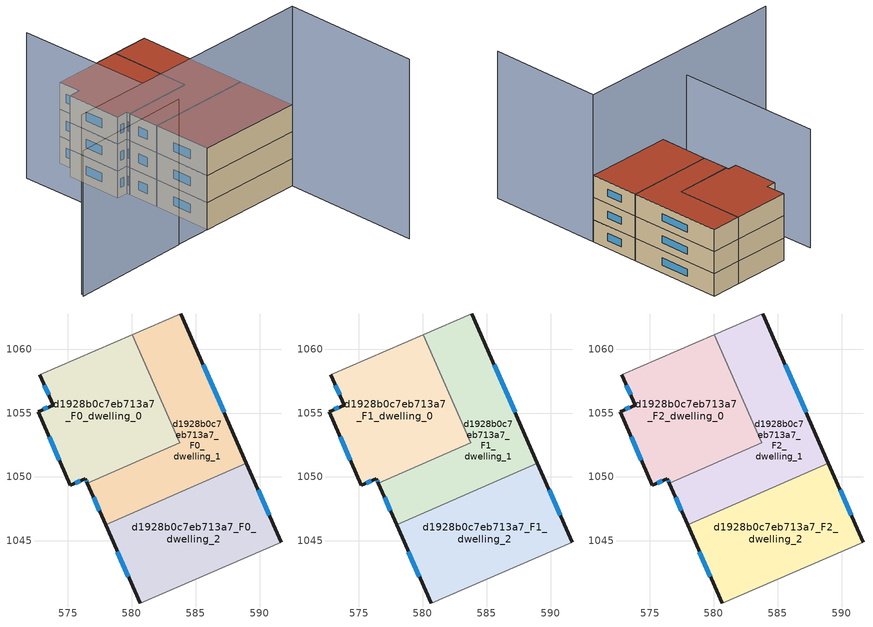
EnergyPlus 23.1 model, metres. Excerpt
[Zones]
d1928b0c7eb713a7_F0_dwelling_0
 floor ground (EU_floor_Construction): 580.03,1061.12 583.74,1052.68 576.53,1049.51 576.38,1049.86 575.2,1049.34 572.67,1055.11 573.85,1055.63 572.81,1058 z0
 wall outside (EU_wall_Construction): 572.81,1058 573.85,1055.63 572.67,1055.11 575.2,1049.34 576.38,1049.86 576.53,1049.51 z0:3
 wall adiabatic (EU_wall_Construction): 580.03,1061.12 572.81,1058 z0:3
 wall to d1928b0c7eb713a7_F0_dwelling_1 (EU_wall_Construction): 576.53,1049.51 583.74,1052.68 580.03,1061.12 z0:3
 window (EU_Window_Construction): 573.53,1053.15 574.34,1051.3 / 573.45,1055.45 573.07,1055.28 / 573.16,1057.19 573.49,1056.43 / 576.43,1049.74 576.48,1049.63 / 575.6,1049.52 575.98,1049.69 z1.02:1.98
d1928b0c7eb713a7_F0_dwelling_1
 floor ground (EU_floor_Construction): 583.83,1062.77 588.96,1051.09 577.96,1046.26 576.53,1049.51 583.74,1052.68 580.03,1061.12 z0
 wall outside (EU_wall_Construction): 588.96,1051.09 583.83,1062.77 / 576.53,1049.51 577.96,1046.26 z0:3
 wall adiabatic (EU_wall_Construction): 583.83,1062.77 580.03,1061.12 z0:3
 wall to d1928b0c7eb713a7_F0_dwelling_2 (EU_wall_Construction): 577.96,1046.26 588.96,1051.09 z0:3
 window (EU_Window_Construction): 587.22,1055.06 585.58,1058.79 / 577.02,1048.41 577.47,1047.37 z1.02:1.98
d1928b0c7eb713a7_F0_dwelling_2
 floor ground (EU_floor_Construction): 588.96,1051.09 591.67,1044.9 580.65,1040.12 577.96,1046.26 z0
 wall outside (EU_wall_Construction): 591.67,1044.9 588.96,1051.09 / 577.96,1046.26 580.65,1040.12 z0:3
 wall adiabatic (EU_wall_Construction): 580.65,1040.12 591.67,1044.9 z0:3
 window (EU_Window_Construction): 590.75,1047 589.88,1048.98 / 578.87,1044.17 579.73,1042.21 z1.02:1.98
d1928b0c7eb713a7_F1_dwelling_0
 floor to d1928b0c7eb713a7_F0_dwelling_0 (EU_floor_Construction): 580.03,1061.12 583.74,1052.68 576.53,1049.51 576.38,1049.86 575.2,1049.34 572.67,1055.11 573.85,1055.63 572.81,1058 z3
 wall outside (EU_wall_Construction): 572.81,1058 573.85,1055.63 572.67,1055.11 575.2,1049.34 576.38,1049.86 576.53,1049.51 z3:6
 wall adiabatic (EU_wall_Construction): 580.03,1061.12 572.81,1058 z3:6
 wall to d1928b0c7eb713a7_F1_dwelling_1 (EU_wall_Construction): 576.53,1049.51 583.74,1052.68 580.03,1061.12 z3:6
 window (EU_Window_Construction): 573.53,1053.15 574.34,1051.3 / 573.45,1055.45 573.07,1055.28 / 573.16,1057.19 573.49,1056.43 / 576.43,1049.74 576.48,1049.63 / 575.6,1049.52 575.98,1049.69 z4.02:4.98
d1928b0c7eb713a7_F1_dwelling_1
 floor to d1928b0c7eb713a7_F0_dwelling_1 (EU_floor_Construction): 583.83,1062.77 588.96,1051.09 577.96,1046.26 576.53,1049.51 583.74,1052.68 580.03,1061.12 z3
 wall outside (EU_wall_Construction): 588.96,1051.09 583.83,1062.77 / 576.53,1049.51 577.96,1046.26 z3:6
 wall adiabatic (EU_wall_Construction): 583.83,1062.77 580.03,1061.12 z3:6
 wall to d1928b0c7eb713a7_F1_dwelling_2 (EU_wall_Construction): 577.96,1046.26 588.96,1051.09 z3:6
 window (EU_Window_Construction): 587.22,1055.06 585.58,1058.79 / 577.02,1048.41 577.47,1047.37 z4.02:4.98
d1928b0c7eb713a7_F1_dwelling_2
 floor to d1928b0c7eb713a7_F0_dwelling_2 (EU_floor_Construction): 588.96,1051.09 591.67,1044.9 580.65,1040.12 577.96,1046.26 z3
 wall outside (EU_wall_Construction): 591.67,1044.9 588.96,1051.09 / 577.96,1046.26 580.65,1040.12 z3:6
 wall adiabatic (EU_wall_Construction): 580.65,1040.12 591.67,1044.9 z3:6
 window (EU_Window_Construction): 590.75,1047 589.88,1048.98 / 578.87,1044.17 579.73,1042.21 z4.02:4.98
d1928b0c7eb713a7_F2_dwelling_0
 floor to d1928b0c7eb713a7_F1_dwelling_0 (EU_floor_Construction): 580.03,1061.12 583.74,1052.68 576.53,1049.51 576.38,1049.86 575.2,1049.34 572.67,1055.11 573.85,1055.63 572.81,1058 z6
 wall outside (EU_wall_Construction): 572.81,1058 573.85,1055.63 572.67,1055.11 575.2,1049.34 576.38,1049.86 576.53,1049.51 z6:9
 wall adiabatic (EU_wall_Construction): 580.03,1061.12 572.81,1058 z6:9
 wall to d1928b0c7eb713a7_F2_dwelling_1 (EU_wall_Construction): 576.53,1049.51 583.74,1052.68 580.03,1061.12 z6:9
 window (EU_Window_Construction): 573.53,1053.15 574.34,1051.3 / 573.45,1055.45 573.07,1055.28 / 573.16,1057.19 573.49,1056.43 / 576.43,1049.74 576.48,1049.63 / 575.6,1049.52 575.98,1049.69 z7.02:7.98
 roof outside (EU_roof_Construction): 583.74,1052.68 580.03,1061.12 572.81,1058 573.85,1055.63 572.67,1055.11 575.2,1049.34 576.38,1049.86 576.53,1049.51 z9
d1928b0c7eb713a7_F2_dwelling_1
 floor to d1928b0c7eb713a7_F1_dwelling_1 (EU_floor_Construction): 583.83,1062.77 588.96,1051.09 577.96,1046.26 576.53,1049.51 583.74,1052.68 580.03,1061.12 z6
 wall outside (EU_wall_Construction): 588.96,1051.09 583.83,1062.77 / 576.53,1049.51 577.96,1046.26 z6:9
 wall adiabatic (EU_wall_Construction): 583.83,1062.77 580.03,1061.12 z6:9
 wall to d1928b0c7eb713a7_F2_dwelling_2 (EU_wall_Construction): 577.96,1046.26 588.96,1051.09 z6:9
 window (EU_Window_Construction): 587.22,1055.06 585.58,1058.79 / 577.02,1048.41 577.47,1047.37 z7.02:7.98
 roof outside (EU_roof_Construction): 588.96,1051.09 583.83,1062.77 580.03,1061.12 583.74,1052.68 576.53,1049.51 577.96,1046.26 z9
d1928b0c7eb713a7_F2_dwelling_2
 floor to d1928b0c7eb713a7_F1_dwelling_2 (EU_floor_Construction): 588.96,1051.09 591.67,1044.9 580.65,1040.12 577.96,1046.26 z6
 wall outside (EU_wall_Construction): 591.67,1044.9 588.96,1051.09 / 577.96,1046.26 580.65,1040.12 z6:9
 wall adiabatic (EU_wall_Construction): 580.65,1040.12 591.67,1044.9 z6:9
 window (EU_Window_Construction): 590.75,1047 589.88,1048.98 / 578.87,1044.17 579.73,1042.21 z7.02:7.98
 roof outside (EU_roof_Construction): 591.67,1044.9 588.96,1051.09 577.96,1046.26 580.65,1040.12 z9
shading: 564.33,1033.09 591.72,1044.92 / 591.72,1044.92 597.88,1030.67 z0:19.9; 568.7,1056.52 576.92,1038.51 / 576.92,1038.51 564.33,1032.76 z0:16.1
[Building]
EU S2 Campaign: North Axis=0; Terrain=City; Solar Distribution=FullExterior
[Site:Location]
Vienna: Latitude=48; Longitude=16.5; Time Zone=1; Elevation=183
[SizingPeriod:WeatherFileDays]
AnnualSizingPeriod: Begin Month=1; Begin Day of Month=1; End Month=12; End Day of Month=31; Day of Week for Start Day=Monday; Use Weather File Daylight Saving Period=No; Use Weather File Rain and Snow Indicators=No
[MATERIAL]
EU_InternalMass_Material: Roughness=MediumRough; Thickness=0.1; Conductivity=1; Density=1800; Specific Heat=900; Thermal Absorptance=0.9; Solar Absorptance=0.7; Visible Absorptance=0.7
[MATERIAL:NOMASS] Roughness=MediumRough; Thermal Absorptance=0.9; Solar Absorptance=0.7; Visible Absorptance=0.7
Name | Thermal Resistance
EU_wall_NoMass | 0.942466
EU_roof_NoMass | 0.551687
EU_floor_NoMass | 0.66527
[WINDOWMATERIAL:SIMPLEGLAZINGSYSTEM]
EU_Window_SimpleGlazing: UFactor=2.03367; Solar Heat Gain Coefficient=0.65; Visible Transmittance=0.65
[CONSTRUCTION]
EU_wall_Construction: EU_wall_NoMass
EU_roof_Construction: EU_roof_NoMass
EU_floor_Construction: EU_floor_NoMass
EU_Window_Construction: EU_Window_SimpleGlazing
EU_InternalMass_Construction: EU_InternalMass_Material
[ZONE] Type=1; Multiplier=1; Ceiling Height=autocalculate; Floor Area=autocalculate; Part of Total Floor Area=Yes
Name | Volume
d1928b0c7eb713a7_F0_dwelling_0 | 242.627
d1928b0c7eb713a7_F1_dwelling_0; d1928b0c7eb713a7_F2_dwelling_0; d1928b0c7eb713a7_F0_dwelling_1; d1928b0c7eb713a7_F1_dwelling_1; d1928b0c7eb713a7_F2_dwelling_1 | 242.626
d1928b0c7eb713a7_F0_dwelling_2; d1928b0c7eb713a7_F1_dwelling_2; d1928b0c7eb713a7_F2_dwelling_2 | 242.623
[INTERNALMASS] Construction=EU_InternalMass_Construction
Name | Zone or ZoneList | Surface Area
d1928b0c7eb713a7_F0_dwelling_0_EU_InternalMass | d1928b0c7eb713a7_F0_dwelling_0 | 80.8768
d1928b0c7eb713a7_F0_dwelling_1_EU_InternalMass | d1928b0c7eb713a7_F0_dwelling_1 | 80.8753
d1928b0c7eb713a7_F0_dwelling_2_EU_InternalMass | d1928b0c7eb713a7_F0_dwelling_2 | 80.8734
d1928b0c7eb713a7_F1_dwelling_0_EU_InternalMass | d1928b0c7eb713a7_F1_dwelling_0 | 80.8768
d1928b0c7eb713a7_F1_dwelling_1_EU_InternalMass | d1928b0c7eb713a7_F1_dwelling_1 | 80.8753
d1928b0c7eb713a7_F1_dwelling_2_EU_InternalMass | d1928b0c7eb713a7_F1_dwelling_2 | 80.8734
d1928b0c7eb713a7_F2_dwelling_0_EU_InternalMass | d1928b0c7eb713a7_F2_dwelling_0 | 80.8768
d1928b0c7eb713a7_F2_dwelling_1_EU_InternalMass | d1928b0c7eb713a7_F2_dwelling_1 | 80.8753
d1928b0c7eb713a7_F2_dwelling_2_EU_InternalMass | d1928b0c7eb713a7_F2_dwelling_2 | 80.8734
[OTHEREQUIPMENT] Fuel Type=Electricity; Design Level Calculation Method=Watts/Area; Power per Zone Floor Area=1; Fraction Latent=0; Fraction Radiant=0; Fraction Lost=0; Carbon Dioxide Generation Rate=0; EndUse Subcategory=EU_Step8_InternalGains
Name | Zone or ZoneList or Space or SpaceList | Schedule
EU_Step8_InternalGain_d1928b0c7eb713a7_F0_dwelling_0_f000 | d1928b0c7eb713a7_F0_dwelling_0 | EU_Step8_GainSchedule_d1928b0c7eb713a7_F0_dwelling_0_f000
EU_Step8_InternalGain_d1928b0c7eb713a7_F0_dwelling_1_f000 | d1928b0c7eb713a7_F0_dwelling_1 | EU_Step8_GainSchedule_d1928b0c7eb713a7_F0_dwelling_1_f000
EU_Step8_InternalGain_d1928b0c7eb713a7_F0_dwelling_2_f000 | d1928b0c7eb713a7_F0_dwelling_2 | EU_Step8_GainSchedule_d1928b0c7eb713a7_F0_dwelling_2_f000
EU_Step8_InternalGain_d1928b0c7eb713a7_F1_dwelling_0_f000 | d1928b0c7eb713a7_F1_dwelling_0 | EU_Step8_GainSchedule_d1928b0c7eb713a7_F1_dwelling_0_f000
EU_Step8_InternalGain_d1928b0c7eb713a7_F1_dwelling_1_f000 | d1928b0c7eb713a7_F1_dwelling_1 | EU_Step8_GainSchedule_d1928b0c7eb713a7_F1_dwelling_1_f000
EU_Step8_InternalGain_d1928b0c7eb713a7_F1_dwelling_2_f000 | d1928b0c7eb713a7_F1_dwelling_2 | EU_Step8_GainSchedule_d1928b0c7eb713a7_F1_dwelling_2_f000
EU_Step8_InternalGain_d1928b0c7eb713a7_F2_dwelling_0_f000 | d1928b0c7eb713a7_F2_dwelling_0 | EU_Step8_GainSchedule_d1928b0c7eb713a7_F2_dwelling_0_f000
EU_Step8_InternalGain_d1928b0c7eb713a7_F2_dwelling_1_f000 | d1928b0c7eb713a7_F2_dwelling_1 | EU_Step8_GainSchedule_d1928b0c7eb713a7_F2_dwelling_1_f000
EU_Step8_InternalGain_d1928b0c7eb713a7_F2_dwelling_2_f000 | d1928b0c7eb713a7_F2_dwelling_2 | EU_Step8_GainSchedule_d1928b0c7eb713a7_F2_dwelling_2_f000
[ZONEVENTILATION:DESIGNFLOWRATE] Schedule=EU_AlwaysOn; Design Flow Rate Calculation Method=AirChanges/Hour; Air Changes per Hour=0.530523; Ventilation Type=Natural; Fan Pressure Rise=0; Fan Total Efficiency=1; Constant Term Coefficient=1; Temperature Term Coefficient=0; Velocity Term Coefficient=0; Velocity Squared Term Coefficient=0; Minimum Indoor Temperature=-100; Maximum Indoor Temperature=100; Delta Temperature=-100; Minimum Outdoor Temperature=-100; Maximum Outdoor Temperature=100; Maximum Wind Speed=40
Name | Zone or ZoneList or Space or SpaceList
EU_ConstantAir_d1928b0c7eb713a7_F0_dwelling_0 | d1928b0c7eb713a7_F0_dwelling_0
EU_ConstantAir_d1928b0c7eb713a7_F0_dwelling_1 | d1928b0c7eb713a7_F0_dwelling_1
EU_ConstantAir_d1928b0c7eb713a7_F0_dwelling_2 | d1928b0c7eb713a7_F0_dwelling_2
EU_ConstantAir_d1928b0c7eb713a7_F1_dwelling_0 | d1928b0c7eb713a7_F1_dwelling_0
EU_ConstantAir_d1928b0c7eb713a7_F1_dwelling_1 | d1928b0c7eb713a7_F1_dwelling_1
EU_ConstantAir_d1928b0c7eb713a7_F1_dwelling_2 | d1928b0c7eb713a7_F1_dwelling_2
EU_ConstantAir_d1928b0c7eb713a7_F2_dwelling_0 | d1928b0c7eb713a7_F2_dwelling_0
EU_ConstantAir_d1928b0c7eb713a7_F2_dwelling_1 | d1928b0c7eb713a7_F2_dwelling_1
EU_ConstantAir_d1928b0c7eb713a7_F2_dwelling_2 | d1928b0c7eb713a7_F2_dwelling_2
[HVACTEMPLATE:THERMOSTAT] Constant Heating Setpoint=20; Constant Cooling Setpoint=50
EU_HeatOnly_d1928b0c7eb713a7_F0_dwelling_0; EU_HeatOnly_d1928b0c7eb713a7_F0_dwelling_1; EU_HeatOnly_d1928b0c7eb713a7_F0_dwelling_2; EU_HeatOnly_d1928b0c7eb713a7_F1_dwelling_0; EU_HeatOnly_d1928b0c7eb713a7_F1_dwelling_1; EU_HeatOnly_d1928b0c7eb713a7_F1_dwelling_2; EU_HeatOnly_d1928b0c7eb713a7_F2_dwelling_0; EU_HeatOnly_d1928b0c7eb713a7_F2_dwelling_1; EU_HeatOnly_d1928b0c7eb713a7_F2_dwelling_2
[HVACTEMPLATE:ZONE:IDEALLOADSAIRSYSTEM] System Availability Schedule=EU_AlwaysOn; Maximum Heating Supply Air Temperature=50; Minimum Cooling Supply Air Temperature=13; Maximum Heating Supply Air Humidity Ratio=0.0156; Minimum Cooling Supply Air Humidity Ratio=0.0077; Heating Limit=NoLimit; Cooling Limit=NoLimit; Heating Availability Schedule=EU_AlwaysOn; Cooling Availability Schedule=EU_CoolingOff; Dehumidification Control Type=ConstantSensibleHeatRatio; Cooling Sensible Heat Ratio=0.7; Dehumidification Setpoint=60; Humidification Control Type=None; Humidification Setpoint=30; Outdoor Air Method=None; Outdoor Air Flow Rate per Person=0.00944; Outdoor Air Flow Rate per Zone Floor Area=0; Outdoor Air Flow Rate per Zone=0; Demand Controlled Ventilation Type=None; Outdoor Air Economizer Type=NoEconomizer; Heat Recovery Type=None; Sensible Heat Recovery Effectiveness=0.7; Latent Heat Recovery Effectiveness=0.65
Name | Template Thermostat
d1928b0c7eb713a7_F0_dwelling_0 | EU_HeatOnly_d1928b0c7eb713a7_F0_dwelling_0
d1928b0c7eb713a7_F0_dwelling_1 | EU_HeatOnly_d1928b0c7eb713a7_F0_dwelling_1
d1928b0c7eb713a7_F0_dwelling_2 | EU_HeatOnly_d1928b0c7eb713a7_F0_dwelling_2
d1928b0c7eb713a7_F1_dwelling_0 | EU_HeatOnly_d1928b0c7eb713a7_F1_dwelling_0
d1928b0c7eb713a7_F1_dwelling_1 | EU_HeatOnly_d1928b0c7eb713a7_F1_dwelling_1
d1928b0c7eb713a7_F1_dwelling_2 | EU_HeatOnly_d1928b0c7eb713a7_F1_dwelling_2
d1928b0c7eb713a7_F2_dwelling_0 | EU_HeatOnly_d1928b0c7eb713a7_F2_dwelling_0
d1928b0c7eb713a7_F2_dwelling_1 | EU_HeatOnly_d1928b0c7eb713a7_F2_dwelling_1
d1928b0c7eb713a7_F2_dwelling_2 | EU_HeatOnly_d1928b0c7eb713a7_F2_dwelling_2
[SIZING:ZONE] Zone Cooling Design Supply Air Temperature Input Method=SupplyAirTemperature; Zone Cooling Design Supply Air Temperature=13; Zone Heating Design Supply Air Temperature Input Method=SupplyAirTemperature; Zone Heating Design Supply Air Temperature=50; Zone Cooling Design Supply Air Humidity Ratio=0.008; Zone Heating Design Supply Air Humidity Ratio=0.008; Cooling Design Air Flow Method=DesignDay; Cooling Design Air Flow Rate=0; Cooling Minimum Air Flow per Zone Floor Area=0.000762; Cooling Minimum Air Flow=0; Cooling Minimum Air Flow Fraction=0.2; Heating Design Air Flow Method=DesignDay; Heating Design Air Flow Rate=0; Heating Maximum Air Flow per Zone Floor Area=0.002032; Heating Maximum Air Flow=0.141576; Heating Maximum Air Flow Fraction=0.3; Account for Dedicated Outdoor Air System=No; Dedicated Outdoor Air System Control Strategy=NeutralSupplyAir; Dedicated Outdoor Air Low Setpoint Temperature for Design=autosize; Dedicated Outdoor Air High Setpoint Temperature for Design=autosize; Zone Load Sizing Method=Sensible Load Only No Latent Load; Zone Latent Cooling Design Supply Air Humidity Ratio Input Method=HumidityRatioDifference; Zone Cooling Design Supply Air Humidity Ratio Difference=0.005; Zone Latent Heating Design Supply Air Humidity Ratio Input Method=HumidityRatioDifference; Zone Humidification Design Supply Air Humidity Ratio Difference=0.005
d1928b0c7eb713a7_F0_dwelling_0; d1928b0c7eb713a7_F0_dwelling_1; d1928b0c7eb713a7_F0_dwelling_2; d1928b0c7eb713a7_F1_dwelling_0; d1928b0c7eb713a7_F1_dwelling_1; d1928b0c7eb713a7_F1_dwelling_2; d1928b0c7eb713a7_F2_dwelling_0; d1928b0c7eb713a7_F2_dwelling_1; d1928b0c7eb713a7_F2_dwelling_2
[SCHEDULE:CONSTANT]
Name | Hourly Value
EU_AlwaysOn | 1
EU_CoolingOff | 0
[SCHEDULE:FILE] Column Number=1; Rows to Skip at Top=0; Number of Hours of Data=8760; Column Separator=Comma; Interpolate to Timestep=No; Minutes per Item=60; Adjust Schedule for Daylight Savings=Yes
Name | File
EU_Step8_GainSchedule_d1928b0c7eb713a7_F0_dwelling_0_f000 | ../../schedules/d1928b0c7eb713a7/d1928b0c7eb713a7_F0_dwelling_0_f000_gain.csv
EU_Step8_GainSchedule_d1928b0c7eb713a7_F0_dwelling_1_f000 | ../../schedules/d1928b0c7eb713a7/d1928b0c7eb713a7_F0_dwelling_1_f000_gain.csv
EU_Step8_GainSchedule_d1928b0c7eb713a7_F0_dwelling_2_f000 | ../../schedules/d1928b0c7eb713a7/d1928b0c7eb713a7_F0_dwelling_2_f000_gain.csv
EU_Step8_GainSchedule_d1928b0c7eb713a7_F1_dwelling_0_f000 | ../../schedules/d1928b0c7eb713a7/d1928b0c7eb713a7_F1_dwelling_0_f000_gain.csv
EU_Step8_GainSchedule_d1928b0c7eb713a7_F1_dwelling_1_f000 | ../../schedules/d1928b0c7eb713a7/d1928b0c7eb713a7_F1_dwelling_1_f000_gain.csv
EU_Step8_GainSchedule_d1928b0c7eb713a7_F1_dwelling_2_f000 | ../../schedules/d1928b0c7eb713a7/d1928b0c7eb713a7_F1_dwelling_2_f000_gain.csv
EU_Step8_GainSchedule_d1928b0c7eb713a7_F2_dwelling_0_f000 | ../../schedules/d1928b0c7eb713a7/d1928b0c7eb713a7_F2_dwelling_0_f000_gain.csv
EU_Step8_GainSchedule_d1928b0c7eb713a7_F2_dwelling_1_f000 | ../../schedules/d1928b0c7eb713a7/d1928b0c7eb713a7_F2_dwelling_1_f000_gain.csv
EU_Step8_GainSchedule_d1928b0c7eb713a7_F2_dwelling_2_f000 | ../../schedules/d1928b0c7eb713a7/d1928b0c7eb713a7_F2_dwelling_2_f000_gain.csv
